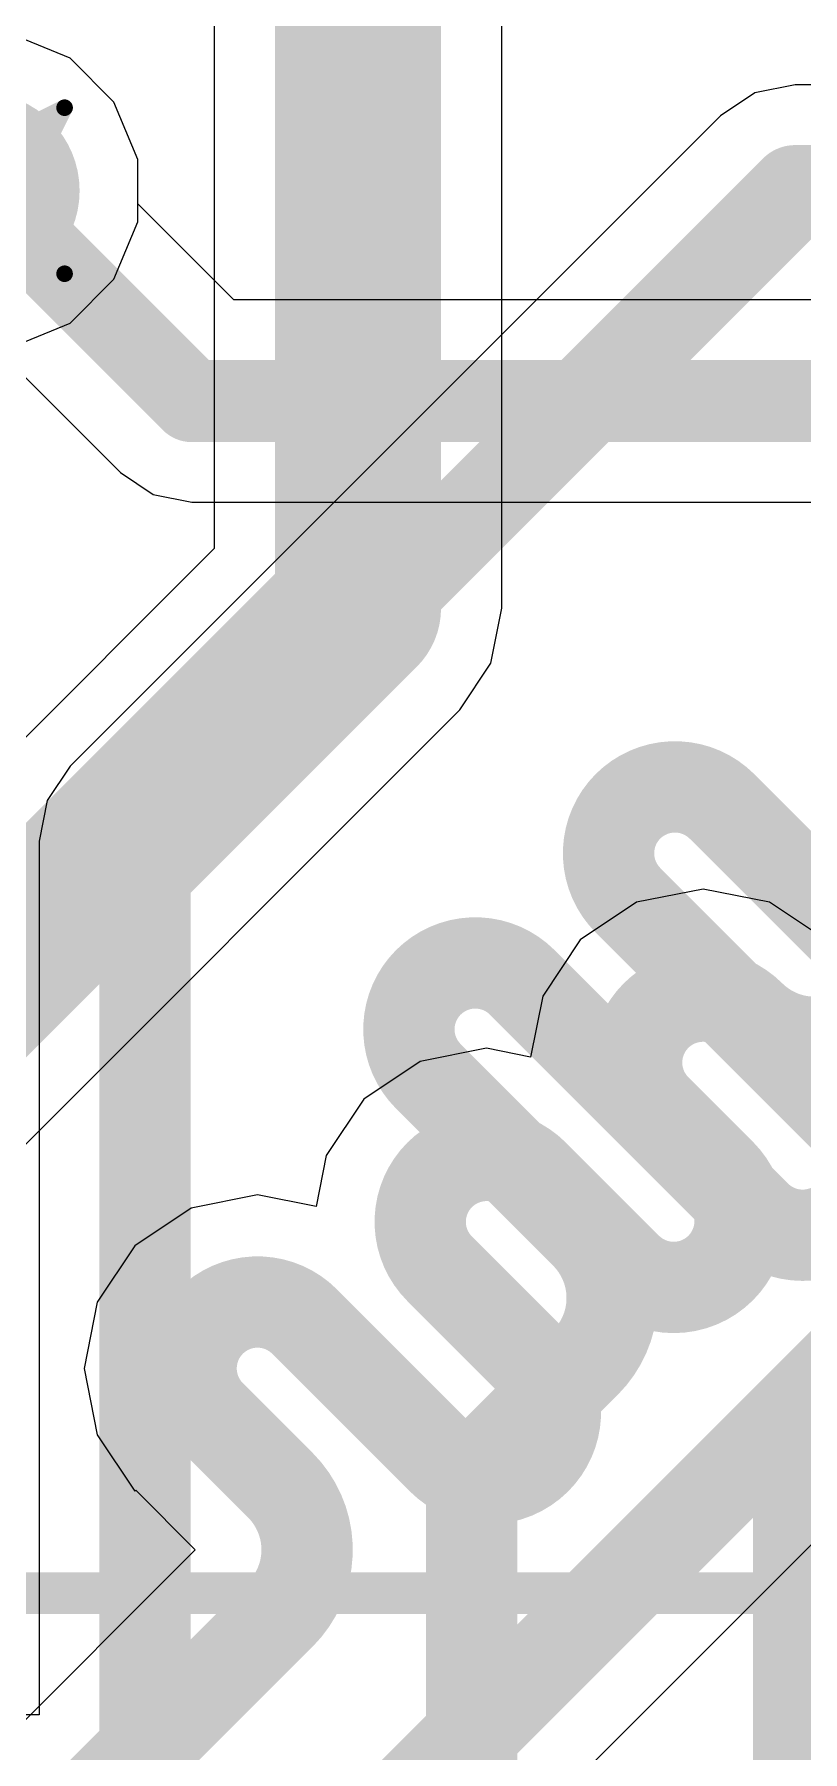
# Model space of a CAD drawing. Header units: inches. Extents: x -3 to 488, y -11 to 93.
# Drawn here: x 70.89 to 73.24, y 14.55 to 19.81 of the extents above; entities that cross this region are included whole.
import ezdxf

# ---------------------------------------------------------------- set-up
doc = ezdxf.new("R2010")
doc.units = ezdxf.units.IN
for name, color, linetype in [('Bottom Layer', 5, 'Continuous'), ('Drill Drawing', 1, 'Continuous'), ('Layer 1', 16, 'Continuous'), ('Layer 2', 76, 'Continuous'), ('Top Layer', 1, 'Continuous'), ('Top Overlay', 2, 'Continuous')]:
    doc.layers.add(name, color=color, linetype=linetype)

msp = doc.modelspace()

# ---------------------------------------------------------------- hatches: boundary and pattern name
at = {"layer": 'Bottom Layer'}
h = msp.add_hatch(color=5, dxfattribs=at)
edge = h.paths.add_edge_path()
edge.add_arc((70.7275446, 19.32884374), 0.2999994, 0, 360)
at = {"layer": 'Layer 1'}
h = msp.add_hatch(color=16, dxfattribs=at)
edge = h.paths.add_edge_path()
edge.add_arc((70.7275446, 19.32884374), 0.2999994, 0, 360)
at = {"layer": 'Layer 2'}
h = msp.add_hatch(color=76, dxfattribs=at)
edge = h.paths.add_edge_path()
edge.add_arc((70.7275446, 19.32884374), 0.2999994, 0, 360)
at = {"layer": 'Top Layer'}
h = msp.add_hatch(color=1, dxfattribs=at)
edge = h.paths.add_edge_path()
edge.add_arc((70.7275446, 19.32884374), 0.2999994, 0, 360)

# ---------------------------------------------------------------- linework, layer by layer
at = {"layer": 'Bottom Layer'}
for p, q in [((71.43911797999999, 21.79310348), (71.43911797999999, 18.23383196)), ((72.31963438, 18.05148536), (72.31963438, 21.79310348)), ((70.99819683999999, 19.73390262), (70.82258378, 19.80664314)), ((71.13260348, 19.59949598), (70.99819683999999, 19.73390262)), ((71.205344, 19.42388292), (71.13260348, 19.59949598)), ((71.205344, 19.23380456), (71.205344, 19.42388292)), ((71.13260348, 19.0581915), (71.205344, 19.23380456)), ((70.99819683999999, 18.92378486), (71.13260348, 19.0581915)), ((70.82258378, 18.85104434), (70.99819683999999, 18.92378486)), ((71.43911797999999, 18.23383196), (68.2663735, 15.06109002)), ((72.28612416, 17.88299446), (72.31963692, 18.05147266)), ((72.31963692, 18.05147266), (72.31963438, 18.05148536)), ((72.1906862, 17.74016264), (72.28612416, 17.88299446)), ((69.01794172, 14.56741816), (72.19067858, 17.74015756)), ((72.19067858, 17.74015756), (72.1906862, 17.74016264)), ((72.93490619999999, 17.19229734), (72.73173922, 17.15188594)), ((73.13807318, 17.15188594), (72.93490619999999, 17.19229734)), ((72.73173922, 17.15188594), (72.55950689999999, 17.03680362)), ((73.27275668, 17.06189374), (73.13807318, 17.15188594)), ((72.55950435999999, 17.03680616), (72.4444195, 16.86456622)), ((72.55950689999999, 17.03680362), (72.55950435999999, 17.03680616)), ((72.4444195, 16.86456622), (72.40734058, 16.67815054)), ((72.06966536, 16.66449296), (71.89742795999999, 16.5494081)), ((72.27283234, 16.70490436), (72.06966536, 16.66449296)), ((72.40734058, 16.67815054), (72.27283234, 16.70490436)), ((71.89742795999999, 16.5494081), (71.7823431, 16.3771707)), ((71.7823431, 16.3771707), (71.75122556, 16.22072956)), ((71.57185838, 16.2564064), (71.3686914, 16.215995)), ((71.75122556, 16.22072956), (71.57185838, 16.2564064)), ((71.3686914, 16.215995), (71.196454, 16.10091014)), ((71.196454, 16.10091014), (71.08136914, 15.92867274)), ((71.08136914, 15.92867274), (71.04095774, 15.72550576)), ((71.04095774, 15.72550576), (71.08136914, 15.52233878)), ((71.05126506, 12.97131772), (73.81550388, 15.73555654)), ((71.08136914, 15.52233878), (71.196454, 15.35010138)), ((71.196454, 15.35010138), (71.19926831999999, 15.3529157)), ((71.19926831999999, 15.3529157), (71.38152347999998, 15.17066054)), ((71.38152347999998, 15.17066054), (69.4986418, 13.28777886))]:
    msp.add_line(p, q, dxfattribs=at)
for points in [[(71.87937618, 18.05147266, 0.508, 0.508, 0), (71.87937618, 21.97877494, 0.508, 0.508, 0)], [(68.57768352000001, 14.74978, 0.508, 0.508, 0), (71.87937618, 18.05147266, 0.508, 0.508, 0)], [(72.79121839999999, 16.80507942, 0.2794, 0.2794, -0.4142187400102275), (73.07859146, 16.80508196, 0.2794, 0.2794, 0)], [(72.79122348, 16.51771398, 0.2794, 0.2794, -0.4142135623730951), (72.79122348, 16.8050845, 0.2794, 0.2794, 0)], [(72.79121839999999, 16.80507942, 0.2794, 0.2794, 0), (72.79122348, 16.8050845, 0.2794, 0.2794, 0)], [(73.07858892, 16.80507942, 0.2794, 0.2794, 0), (73.07860416, 16.80506418, 0.2794, 0.2794, 0)], [(73.07860162, 16.80506164, 0.2794, 0.2794, 0), (73.07860416, 16.80506418, 0.2794, 0.2794, 0)], [(73.47373672, 16.80506418, 0.2794, 0.2794, -0.414217327943648), (73.07860416, 16.80506418, 0.2794, 0.2794, 0)], [(72.79122348, 16.51771398, 0.2794, 0.2794, 0), (72.98882277999999, 16.32011468, 0.2794, 0.2794, 0)], [(72.12914454, 16.31768644, 0.2794, 0.2794, -0.4142187400102275), (72.41651759999999, 16.31768898, 0.2794, 0.2794, 0)], [(72.12914708, 16.03031846, 0.2794, 0.2794, -0.4142135623730951), (72.12914708, 16.31768898, 0.2794, 0.2794, 0)], [(72.12914454, 16.31768644, 0.2794, 0.2794, 0), (72.12914708, 16.31768898, 0.2794, 0.2794, 0)], [(72.41651506, 16.31768644, 0.2794, 0.2794, 0), (72.7014548, 16.0327467, 0.2794, 0.2794, 0)], [(72.98882531999999, 16.32011722, 0.2794, 0.2794, -0.4142187400102273), (72.98882277999999, 16.03274416, 0.2794, 0.2794, 0)], [(72.12914708, 16.03031846, 0.2794, 0.2794, 0), (72.42382771999999, 15.73563782, 0.2794, 0.2794, 0)], [(72.98882531999999, 16.0327467, 0.2794, 0.2794, -0.4142135623730951), (72.7014548, 16.0327467, 0.2794, 0.2794, 0)], [(72.98882277999999, 16.03274416, 0.2794, 0.2794, 0), (72.98882531999999, 16.0327467, 0.2794, 0.2794, 0)], [(70.7275446, 13.10540686, 0.2794, 0.2794, 0), (73.58659908, 15.96446134, 0.2794, 0.2794, 0)], [(71.42817057999999, 15.86918848, 0.2794, 0.2794, -0.4142187400102275), (71.71554363999999, 15.86919102, 0.2794, 0.2794, 0)], [(71.42817312, 15.5818205, 0.2794, 0.2794, -0.4142135623730951), (71.42817312, 15.86919102, 0.2794, 0.2794, 0)], [(71.42817057999999, 15.86918848, 0.2794, 0.2794, 0), (71.42817312, 15.86919102, 0.2794, 0.2794, 0)], [(71.7155411, 15.86918848, 0.2794, 0.2794, 0), (72.13645973999999, 15.44826984, 0.2794, 0.2794, 0)], [(72.42383025999999, 15.73564036, 0.2794, 0.2794, -0.4142187400102273), (72.42382771999999, 15.4482673, 0.2794, 0.2794, 0)], [(71.42817312, 15.5818205, 0.2794, 0.2794, 0), (71.6417668, 15.36822682, 0.2794, 0.2794, 0)], [(72.42383025999999, 15.44826984, 0.2794, 0.2794, -0.4142135623730951), (72.13645973999999, 15.44826984, 0.2794, 0.2794, 0)], [(72.42382771999999, 15.4482673, 0.2794, 0.2794, 0), (72.42383025999999, 15.44826984, 0.2794, 0.2794, 0)], [(71.6417668, 15.36822682, 0.2794, 0.2794, -0.4142173279678538), (71.6417668, 14.97309426, 0.2794, 0.2794, 0)], [(71.54297603999999, 14.8743035, 0.2794, 0.2794, 0), (71.6417668, 14.97309426, 0.2794, 0.2794, 0)], [(69.7275466, 13.05887406, 0.2794, 0.2794, 0), (71.54297603999999, 14.8743035, 0.2794, 0.2794, 0)]]:
    msp.add_lwpolyline(points, format="xyseb", dxfattribs=at)
for points in [[(71.75237618, 18.05147266, 0.254, 0.254, 1), (72.00637617999999, 18.05147266, 0.254, 0.254, 1)], [(71.75237618, 18.05147266, 0.254, 0.254, 1), (72.00637617999999, 18.05147266, 0.254, 0.254, 1)], [(72.7213684, 16.80507942, 0.1397, 0.1397, 1), (72.8610684, 16.80507942, 0.1397, 0.1397, 1)], [(72.7213684, 16.80507942, 0.1397, 0.1397, 1), (72.8610684, 16.80507942, 0.1397, 0.1397, 1)], [(72.72137348, 16.8050845, 0.1397, 0.1397, 1), (72.86107347999999, 16.8050845, 0.1397, 0.1397, 1)], [(72.72137348, 16.8050845, 0.1397, 0.1397, 1), (72.86107347999999, 16.8050845, 0.1397, 0.1397, 1)], [(73.00873892, 16.80507942, 0.1397, 0.1397, 1), (73.14843892, 16.80507942, 0.1397, 0.1397, 1)], [(73.00874146, 16.80508196, 0.1397, 0.1397, 1), (73.14844146, 16.80508196, 0.1397, 0.1397, 1)], [(73.00875162, 16.80506164, 0.1397, 0.1397, 1), (73.14845161999999, 16.80506164, 0.1397, 0.1397, 1)], [(73.00875416, 16.80506418, 0.1397, 0.1397, 1), (73.14845416, 16.80506418, 0.1397, 0.1397, 1)], [(73.00875416, 16.80506418, 0.1397, 0.1397, 1), (73.14845416, 16.80506418, 0.1397, 0.1397, 1)], [(73.00875416, 16.80506418, 0.1397, 0.1397, 1), (73.14845416, 16.80506418, 0.1397, 0.1397, 1)], [(72.72137348, 16.51771398, 0.1397, 0.1397, 1), (72.86107347999999, 16.51771398, 0.1397, 0.1397, 1)], [(72.72137348, 16.51771398, 0.1397, 0.1397, 1), (72.86107347999999, 16.51771398, 0.1397, 0.1397, 1)], [(72.05929454, 16.31768644, 0.1397, 0.1397, 1), (72.19899454, 16.31768644, 0.1397, 0.1397, 1)], [(72.05929454, 16.31768644, 0.1397, 0.1397, 1), (72.19899454, 16.31768644, 0.1397, 0.1397, 1)], [(72.05929708000001, 16.31768898, 0.1397, 0.1397, 1), (72.19899707999998, 16.31768898, 0.1397, 0.1397, 1)], [(72.05929708000001, 16.31768898, 0.1397, 0.1397, 1), (72.19899707999998, 16.31768898, 0.1397, 0.1397, 1)], [(72.34666505999999, 16.31768644, 0.1397, 0.1397, 1), (72.48636506, 16.31768644, 0.1397, 0.1397, 1)], [(72.3466676, 16.31768898, 0.1397, 0.1397, 1), (72.4863676, 16.31768898, 0.1397, 0.1397, 1)], [(72.91897278, 16.32011468, 0.1397, 0.1397, 1), (73.05867278, 16.32011468, 0.1397, 0.1397, 1)], [(72.91897532, 16.32011722, 0.1397, 0.1397, 1), (73.05867531999999, 16.32011722, 0.1397, 0.1397, 1)], [(72.05929708000001, 16.03031846, 0.1397, 0.1397, 1), (72.19899707999998, 16.03031846, 0.1397, 0.1397, 1)], [(72.05929708000001, 16.03031846, 0.1397, 0.1397, 1), (72.19899707999998, 16.03031846, 0.1397, 0.1397, 1)], [(72.63160479999999, 16.0327467, 0.1397, 0.1397, 1), (72.7713048, 16.0327467, 0.1397, 0.1397, 1)], [(72.63160479999999, 16.0327467, 0.1397, 0.1397, 1), (72.7713048, 16.0327467, 0.1397, 0.1397, 1)], [(72.91897278, 16.03274416, 0.1397, 0.1397, 1), (73.05867278, 16.03274416, 0.1397, 0.1397, 1)], [(72.91897278, 16.03274416, 0.1397, 0.1397, 1), (73.05867278, 16.03274416, 0.1397, 0.1397, 1)], [(72.91897532, 16.0327467, 0.1397, 0.1397, 1), (73.05867531999999, 16.0327467, 0.1397, 0.1397, 1)], [(72.91897532, 16.0327467, 0.1397, 0.1397, 1), (73.05867531999999, 16.0327467, 0.1397, 0.1397, 1)], [(71.35832058, 15.86918848, 0.1397, 0.1397, 1), (71.49802058, 15.86918848, 0.1397, 0.1397, 1)], [(71.35832058, 15.86918848, 0.1397, 0.1397, 1), (71.49802058, 15.86918848, 0.1397, 0.1397, 1)], [(71.35832312, 15.86919102, 0.1397, 0.1397, 1), (71.49802312, 15.86919102, 0.1397, 0.1397, 1)], [(71.35832312, 15.86919102, 0.1397, 0.1397, 1), (71.49802312, 15.86919102, 0.1397, 0.1397, 1)], [(71.6456911, 15.86918848, 0.1397, 0.1397, 1), (71.7853911, 15.86918848, 0.1397, 0.1397, 1)], [(71.64569364, 15.86919102, 0.1397, 0.1397, 1), (71.78539364, 15.86919102, 0.1397, 0.1397, 1)], [(72.35397771999999, 15.73563782, 0.1397, 0.1397, 1), (72.49367772, 15.73563782, 0.1397, 0.1397, 1)], [(72.35398026, 15.73564036, 0.1397, 0.1397, 1), (72.49368026, 15.73564036, 0.1397, 0.1397, 1)], [(71.35832312, 15.5818205, 0.1397, 0.1397, 1), (71.49802312, 15.5818205, 0.1397, 0.1397, 1)], [(71.35832312, 15.5818205, 0.1397, 0.1397, 1), (71.49802312, 15.5818205, 0.1397, 0.1397, 1)], [(72.06660974, 15.44826984, 0.1397, 0.1397, 1), (72.20630974, 15.44826984, 0.1397, 0.1397, 1)], [(72.06660974, 15.44826984, 0.1397, 0.1397, 1), (72.20630974, 15.44826984, 0.1397, 0.1397, 1)], [(72.35397771999999, 15.4482673, 0.1397, 0.1397, 1), (72.49367772, 15.4482673, 0.1397, 0.1397, 1)], [(72.35397771999999, 15.4482673, 0.1397, 0.1397, 1), (72.49367772, 15.4482673, 0.1397, 0.1397, 1)], [(72.35398026, 15.44826984, 0.1397, 0.1397, 1), (72.49368026, 15.44826984, 0.1397, 0.1397, 1)], [(72.35398026, 15.44826984, 0.1397, 0.1397, 1), (72.49368026, 15.44826984, 0.1397, 0.1397, 1)], [(71.5719168, 15.36822682, 0.1397, 0.1397, 1), (71.71161679999999, 15.36822682, 0.1397, 0.1397, 1)], [(71.5719168, 15.36822682, 0.1397, 0.1397, 1), (71.71161679999999, 15.36822682, 0.1397, 0.1397, 1)], [(71.5719168, 14.97309426, 0.1397, 0.1397, 1), (71.71161679999999, 14.97309426, 0.1397, 0.1397, 1)], [(71.5719168, 14.97309426, 0.1397, 0.1397, 1), (71.71161679999999, 14.97309426, 0.1397, 0.1397, 1)], [(71.47312604, 14.8743035, 0.1397, 0.1397, 1), (71.61282604, 14.8743035, 0.1397, 0.1397, 1)], [(71.47312604, 14.8743035, 0.1397, 0.1397, 1), (71.61282604, 14.8743035, 0.1397, 0.1397, 1)]]:
    msp.add_lwpolyline(points, format="xyseb", close=True, dxfattribs=at)
at = {"layer": 'Drill Drawing'}
for points in [[(70.7275446, 19.45584374, 0.0508, 0.0508, 0), (70.98154459999999, 19.58284374, 0.0508, 0.0508, 0)], [(70.8545446, 19.32884374, 0.0508, 0.0508, 0), (70.98154459999999, 19.58284374, 0.0508, 0.0508, 0)], [(70.8545446, 19.32884374, 0.0508, 0.0508, 0), (70.98154459999999, 19.07484374, 0.0508, 0.0508, 0)], [(70.7275446, 19.20184374, 0.0508, 0.0508, 0), (70.98154459999999, 19.07484374, 0.0508, 0.0508, 0)]]:
    msp.add_lwpolyline(points, format="xyseb", dxfattribs=at)
for points in [[(70.9688446, 19.58284374, 0.0254, 0.0254, 1), (70.9942446, 19.58284374, 0.0254, 0.0254, 1)], [(70.9688446, 19.58284374, 0.0254, 0.0254, 1), (70.9942446, 19.58284374, 0.0254, 0.0254, 1)], [(70.9688446, 19.07484374, 0.0254, 0.0254, 1), (70.9942446, 19.07484374, 0.0254, 0.0254, 1)], [(70.9688446, 19.07484374, 0.0254, 0.0254, 1), (70.9942446, 19.07484374, 0.0254, 0.0254, 1)]]:
    msp.add_lwpolyline(points, format="xyseb", close=True, dxfattribs=at)
at = {"layer": 'Layer 1'}
for p, q in [((70.99819683999999, 19.73390262), (70.82258378, 19.80664314)), ((71.13260348, 19.59949598), (70.99819683999999, 19.73390262)), ((71.205344, 19.42388292), (71.13260348, 19.59949598)), ((71.205344, 19.28871174), (71.205344, 19.42388292)), ((71.49927025999999, 18.99478294), (71.205344, 19.28871174)), ((76.30735818, 18.99478294), (71.49927025999999, 18.99478294)), ((70.76767659999999, 18.85104434), (71.15224276, 18.46648072)), ((71.15224276, 18.46648072), (71.15224783999999, 18.4664731)), ((71.15224783999999, 18.4664731), (71.2526515, 18.39938662)), ((71.2526515, 18.39938662), (71.37108153999999, 18.37582812)), ((71.37108153999999, 18.37582812), (71.37109423999999, 18.37583066)), ((71.37109423999999, 18.37583066), (93.02197296, 18.37583066))]:
    msp.add_line(p, q, dxfattribs=at)
for points in [[(70.7275446, 19.32884374, 0.25146, 0.25146, 0), (71.37108153999999, 18.6853068, 0.25146, 0.25146, 0)], [(71.37108153999999, 18.6853068, 0.25146, 0.25146, 0), (99.84477618, 18.6853068, 0.25146, 0.25146, 0)]]:
    msp.add_lwpolyline(points, format="xyseb", dxfattribs=at)
msp.add_lwpolyline([(71.30821653999999, 18.6853068, 0.12573, 0.12573, 1), (71.43394654, 18.6853068, 0.12573, 0.12573, 1)], format="xyseb", close=True, dxfattribs=at)
msp.add_lwpolyline([(71.30821653999999, 18.6853068, 0.12573, 0.12573, 1), (71.43394654, 18.6853068, 0.12573, 0.12573, 1)], format="xyseb", close=True, dxfattribs=at)
at = {"layer": 'Layer 2'}
for p, q in [((70.99819683999999, 19.73390262), (70.82258378, 19.80664314)), ((71.13260348, 19.59949598), (70.99819683999999, 19.73390262)), ((71.205344, 19.42388292), (71.13260348, 19.59949598)), ((71.205344, 19.23380456), (71.205344, 19.42388292)), ((71.13260348, 19.0581915), (71.205344, 19.23380456)), ((70.99819683999999, 18.92378486), (71.13260348, 19.0581915)), ((70.82258378, 18.85104434), (70.99819683999999, 18.92378486))]:
    msp.add_line(p, q, dxfattribs=at)
at = {"layer": 'Top Layer'}
for p, q in [((70.99819683999999, 19.73390262), (70.82258378, 19.80664314)), ((71.13260348, 19.59949598), (70.99819683999999, 19.73390262)), ((73.21724498, 19.6525642), (73.09336155999999, 19.62792366)), ((74.79996978, 19.6525642), (73.21724498, 19.6525642)), ((71.205344, 19.42388292), (71.13260348, 19.59949598)), ((73.09336155999999, 19.62792366), (72.98834018, 19.55774854)), ((72.98834018, 19.55774854), (70.9985118, 17.56792016)), ((71.205344, 19.23380456), (71.205344, 19.42388292)), ((71.13260348, 19.0581915), (71.205344, 19.23380456)), ((70.99819683999999, 18.92378486), (71.13260348, 19.0581915)), ((70.82258378, 18.85104434), (70.99819683999999, 18.92378486)), ((70.9985118, 17.56792016), (70.92833667999999, 17.46289878)), ((70.92833667999999, 17.46289878), (70.90369614, 17.33901536)), ((70.90369614, 17.33901536), (70.90369614, 14.66558154)), ((70.90369614, 14.66558154), (70.4097398, 14.66558154))]:
    msp.add_line(p, q, dxfattribs=at)
for points in [[(71.2274166, 17.33901536, 0.2794, 0.2794, 0), (73.21724498, 19.32884374, 0.2794, 0.2794, 0)], [(73.21724498, 19.32884374, 0.2794, 0.2794, 0), (74.70457753999999, 19.32884374, 0.2794, 0.2794, 0)], [(73.22741513999999, 15.34559796, 0.2794, 0.2794, 0), (76.21066038, 18.3288432, 0.2794, 0.2794, 0)], [(72.70530543999999, 17.44530928, 0.2794, 0.2794, -0.4142135623730951), (72.99267596, 17.44530928, 0.2794, 0.2794, 0)], [(72.70530797999999, 17.1579413, 0.2794, 0.2794, -0.4142187400102275), (72.70531052, 17.44531436, 0.2794, 0.2794, 0)], [(72.70530543999999, 17.44530928, 0.2794, 0.2794, 0), (72.70531052, 17.44531436, 0.2794, 0.2794, 0)], [(72.99267342, 17.44530674, 0.2794, 0.2794, 0), (73.63485908, 16.80312108, 0.2794, 0.2794, 0)], [(71.2274166, 13.63778324, 0.2794, 0.2794, 0), (71.2274166, 17.33901536, 0.2794, 0.2794, 0)], [(72.70530797999999, 17.1579413, 0.2794, 0.2794, 0), (73.38339908, 16.47985528, 0.2794, 0.2794, 0)], [(72.09447354, 16.90667434, 0.2794, 0.2794, -0.4142187400102275), (72.3818466, 16.90667688, 0.2794, 0.2794, 0)], [(72.09447607999999, 16.61930636, 0.2794, 0.2794, -0.4142135623730951), (72.09447607999999, 16.90667688, 0.2794, 0.2794, 0)], [(72.09447354, 16.90667434, 0.2794, 0.2794, 0), (72.09447607999999, 16.90667688, 0.2794, 0.2794, 0)], [(72.38184405999999, 16.90667434, 0.2794, 0.2794, 0), (73.0960311, 16.1924873, 0.2794, 0.2794, 0)], [(72.09447607999999, 16.61930636, 0.2794, 0.2794, 0), (72.57517361999999, 16.13860882, 0.2794, 0.2794, 0)], [(73.38340162, 16.1924873, 0.2794, 0.2794, -0.4142135623730951), (73.0960311, 16.1924873, 0.2794, 0.2794, 0)], [(72.57517361999999, 16.13860882, 0.2794, 0.2794, -0.4142173279678538), (72.57517361999999, 15.74347626, 0.2794, 0.2794, 0)], [(72.47638286, 15.6446855, 0.2794, 0.2794, 0), (72.57517361999999, 15.74347626, 0.2794, 0.2794, 0)], [(72.2274146, 15.39571724, 0.2794, 0.2794, 0), (72.47638286, 15.6446855, 0.2794, 0.2794, 0)], [(72.2274146, 13.63778324, 0.2794, 0.2794, 0), (72.2274146, 15.39571724, 0.2794, 0.2794, 0)], [(73.22741513999999, 13.63778324, 0.2794, 0.2794, 0), (73.22741513999999, 15.34559796, 0.2794, 0.2794, 0)]]:
    msp.add_lwpolyline(points, format="xyseb", dxfattribs=at)
for points in [[(73.14739498, 19.32884374, 0.1397, 0.1397, 1), (73.28709497999999, 19.32884374, 0.1397, 0.1397, 1)], [(73.14739498, 19.32884374, 0.1397, 0.1397, 1), (73.28709497999999, 19.32884374, 0.1397, 0.1397, 1)], [(72.63545544, 17.44530928, 0.1397, 0.1397, 1), (72.77515543999999, 17.44530928, 0.1397, 0.1397, 1)], [(72.63545544, 17.44530928, 0.1397, 0.1397, 1), (72.77515543999999, 17.44530928, 0.1397, 0.1397, 1)], [(72.63546052, 17.44531436, 0.1397, 0.1397, 1), (72.77516052, 17.44531436, 0.1397, 0.1397, 1)], [(72.63546052, 17.44531436, 0.1397, 0.1397, 1), (72.77516052, 17.44531436, 0.1397, 0.1397, 1)], [(72.92282341999999, 17.44530674, 0.1397, 0.1397, 1), (73.06252341999999, 17.44530674, 0.1397, 0.1397, 1)], [(72.92282596, 17.44530928, 0.1397, 0.1397, 1), (73.06252596, 17.44530928, 0.1397, 0.1397, 1)], [(71.1575666, 17.33901536, 0.1397, 0.1397, 1), (71.2972666, 17.33901536, 0.1397, 0.1397, 1)], [(71.1575666, 17.33901536, 0.1397, 0.1397, 1), (71.2972666, 17.33901536, 0.1397, 0.1397, 1)], [(72.63545798, 17.1579413, 0.1397, 0.1397, 1), (72.77515798, 17.1579413, 0.1397, 0.1397, 1)], [(72.63545798, 17.1579413, 0.1397, 0.1397, 1), (72.77515798, 17.1579413, 0.1397, 0.1397, 1)], [(72.02462354, 16.90667434, 0.1397, 0.1397, 1), (72.16432354, 16.90667434, 0.1397, 0.1397, 1)], [(72.02462354, 16.90667434, 0.1397, 0.1397, 1), (72.16432354, 16.90667434, 0.1397, 0.1397, 1)], [(72.02462607999999, 16.90667688, 0.1397, 0.1397, 1), (72.16432608, 16.90667688, 0.1397, 0.1397, 1)], [(72.02462607999999, 16.90667688, 0.1397, 0.1397, 1), (72.16432608, 16.90667688, 0.1397, 0.1397, 1)], [(72.31199405999999, 16.90667434, 0.1397, 0.1397, 1), (72.45169406, 16.90667434, 0.1397, 0.1397, 1)], [(72.31199659999999, 16.90667688, 0.1397, 0.1397, 1), (72.45169659999999, 16.90667688, 0.1397, 0.1397, 1)], [(72.02462607999999, 16.61930636, 0.1397, 0.1397, 1), (72.16432608, 16.61930636, 0.1397, 0.1397, 1)], [(72.02462607999999, 16.61930636, 0.1397, 0.1397, 1), (72.16432608, 16.61930636, 0.1397, 0.1397, 1)], [(73.02618109999999, 16.1924873, 0.1397, 0.1397, 1), (73.1658811, 16.1924873, 0.1397, 0.1397, 1)], [(73.02618109999999, 16.1924873, 0.1397, 0.1397, 1), (73.1658811, 16.1924873, 0.1397, 0.1397, 1)], [(72.50532362, 16.13860882, 0.1397, 0.1397, 1), (72.64502362, 16.13860882, 0.1397, 0.1397, 1)], [(72.50532362, 16.13860882, 0.1397, 0.1397, 1), (72.64502362, 16.13860882, 0.1397, 0.1397, 1)], [(72.50532362, 15.74347626, 0.1397, 0.1397, 1), (72.64502362, 15.74347626, 0.1397, 0.1397, 1)], [(72.50532362, 15.74347626, 0.1397, 0.1397, 1), (72.64502362, 15.74347626, 0.1397, 0.1397, 1)], [(72.40653286, 15.6446855, 0.1397, 0.1397, 1), (72.54623285999999, 15.6446855, 0.1397, 0.1397, 1)], [(72.40653286, 15.6446855, 0.1397, 0.1397, 1), (72.54623285999999, 15.6446855, 0.1397, 0.1397, 1)], [(72.1575646, 15.39571724, 0.1397, 0.1397, 1), (72.29726459999999, 15.39571724, 0.1397, 0.1397, 1)], [(72.1575646, 15.39571724, 0.1397, 0.1397, 1), (72.29726459999999, 15.39571724, 0.1397, 0.1397, 1)], [(73.15756514, 15.34559796, 0.1397, 0.1397, 1), (73.29726514000001, 15.34559796, 0.1397, 0.1397, 1)], [(73.15756514, 15.34559796, 0.1397, 0.1397, 1), (73.29726514000001, 15.34559796, 0.1397, 0.1397, 1)]]:
    msp.add_lwpolyline(points, format="xyseb", close=True, dxfattribs=at)
at = {"layer": 'Top Overlay'}
msp.add_lwpolyline([(68.87748479999999, 15.03772964, 0.127, 0.127, 0), (81.07748579999999, 15.03772964, 0.127, 0.127, 0)], format="xyseb", dxfattribs=at)

doc.saveas('drawing.dxf')
